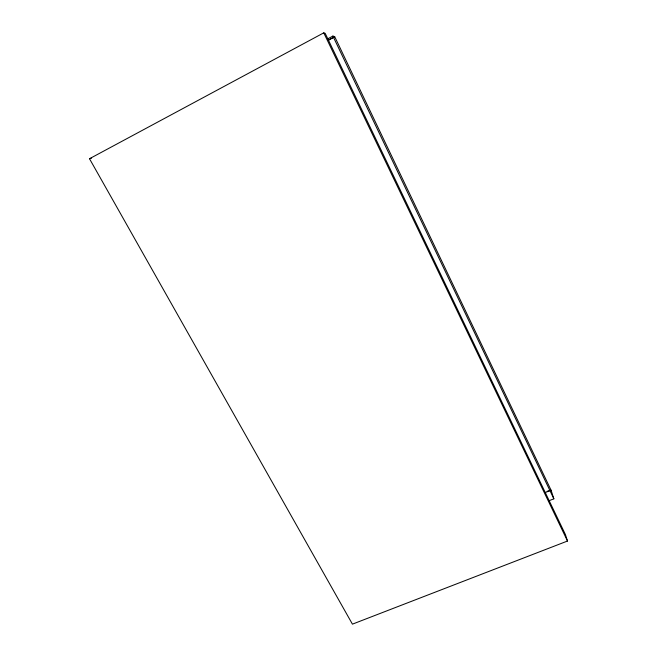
<?xml version="1.0" encoding="UTF-8"?>
<svg xmlns="http://www.w3.org/2000/svg" width="657" height="657" viewBox="0 0 657 657"><rect width="100%" height="100%" fill="white"/><g stroke="black" fill="none" stroke-linecap="round" stroke-linejoin="round"><path stroke-width="0.99" d="M328.451 40.192L334.725 36.718L551.075 490.212L553.859 498.819L549.096 500.716M89.5 158.731L323.761 32.85L325.182 33.351L565.414 534.56L567.5 541.031L352.431 624.15L89.5 158.731L91.446 158.165M327.49 38.96L332.894 36.069L334.725 36.718L328.401 40.093M545.359 492.495L551.075 490.212L547.141 491.305M323.761 32.85L567.5 541.031M332.894 36.069L553.859 498.819"/></g></svg>
